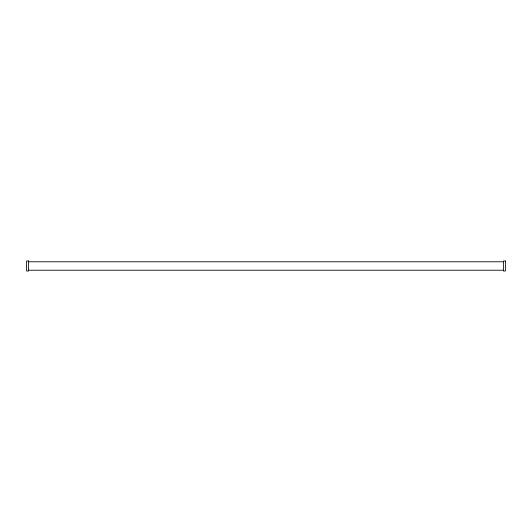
<?xml version="1.0" encoding="UTF-8"?>
<svg xmlns="http://www.w3.org/2000/svg" width="532" height="532" viewBox="0 0 532 532"><rect width="100%" height="100%" fill="white"/><g stroke="black" fill="none" stroke-linecap="round" stroke-linejoin="round"><path stroke-width="0.8" d="M28.602 261.784L503.398 261.784M28.602 270.216L503.398 270.216M28.602 260.999L26.6 260.999L26.6 271.001L28.602 271.001L28.602 260.999M505.4 260.999L503.398 260.999L503.398 271.001L505.4 271.001L505.4 260.999"/></g></svg>
